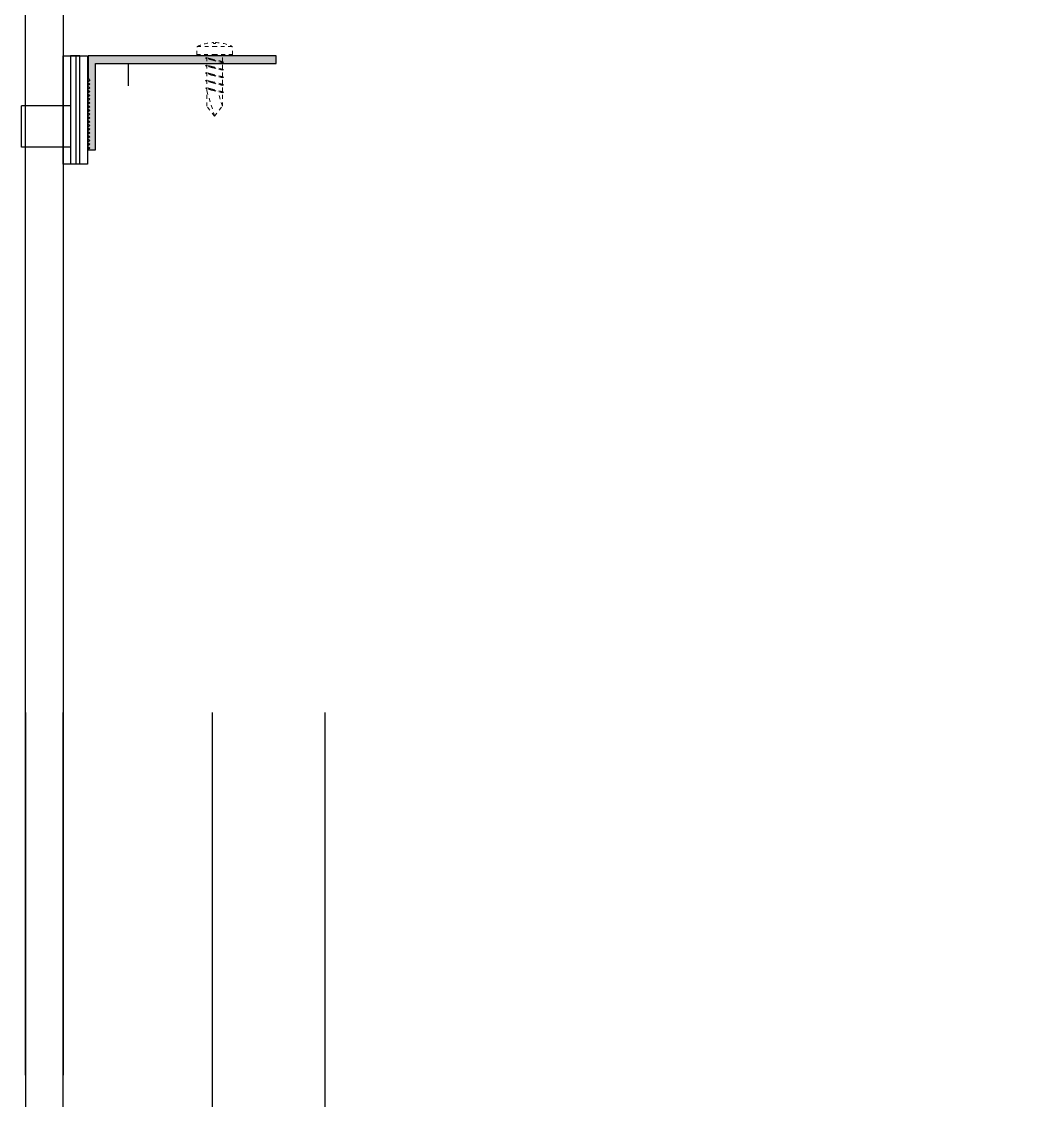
# Model space of a CAD drawing. Header units: inches. Extents: x -772 to 6765, y -813 to 4093.
# Drawn here: x -73.73 to -47.07, y 0.67 to 29.35 of the extents above; entities that cross this region are included whole.
import ezdxf

# ---------------------------------------------------------------- set-up
doc = ezdxf.new("R2010")
doc.units = ezdxf.units.IN
doc.header["$MEASUREMENT"] = 0
doc.linetypes.add('HIDDEN2', pattern=[0.1875, 0.125, -0.0625])
for name, color, linetype in [('aksoy_aksesuar', 40, 'Continuous'), ('aksoy_block', 7, 'Continuous'), ('aksoy_detaytarama', 252, 'Continuous'), ('aksoy_fitil', 1, 'Continuous'), ('H_FAC_Giydirme', 100, 'Continuous'), ('H_FAC_Kaplama', 41, 'Continuous'), ('H_FAC_Metal', 181, 'Continuous')]:
    doc.layers.add(name, color=color, linetype=linetype)
doc.layers.add('aksoy_vida', color=8, linetype='Continuous', lineweight=0)
doc.layers.add('PROFIL', color=5, linetype='Continuous', lineweight=18)

# ---------------------------------------------------------------- blocks, each defined once
blk = doc.blocks.new('4.8x16 YSB muv')
at = {"layer": 'aksoy_vida', "linetype": 'HIDDEN2', "ltscale": 0.2}
for p, q in [((0.34, 4.77), (0, 4.68)), ((0, 4.68), (0, -4.68)), ((0.34, 4.77), (2.51, 4.64)), ((0.34, 4.77), (0.34, -0.02)), ((2.51, 4.64), (2.51, -0.02)), ((-16, -0.02), (-13.39, 2.06)), ((-13.39, 2.06), (0, 2.06)), ((-9.82, 2.06), (-9.74, 2.38)), ((-9.82, 2.06), (-9.39, 0.32)), ((-9.74, 2.38), (-9.5, 2.06)), ((-9.74, 2.38), (-9.25, 0.43)), ((-9.5, 2.06), (-9.12, 0.54)), ((-9.17, -0.55), (-9.39, 0.32)), ((-8.97, -0.71), (-9.25, 0.43)), ((-8.76, -0.88), (-9.12, 0.54)), ((-7.83, 2.06), (-7.75, 2.38)), ((-7.83, 2.06), (-7.39, 0.32)), ((-7.75, 2.38), (-7.51, 2.06)), ((-7.75, 2.38), (-7.26, 0.43)), ((-7.51, 2.06), (-7.12, 0.54)), ((-7.17, -0.55), (-7.39, 0.32)), ((-6.97, -0.71), (-7.26, 0.43)), ((-6.77, -0.88), (-7.12, 0.54)), ((-5.83, 2.06), (-5.75, 2.38)), ((-5.83, 2.06), (-5.39, 0.32)), ((-5.75, 2.38), (-5.51, 2.06)), ((-5.75, 2.38), (-5.26, 0.43)), ((-5.51, 2.06), (-5.12, 0.54)), ((-5.17, -0.55), (-5.39, 0.32)), ((-4.97, -0.71), (-5.26, 0.43)), ((-4.77, -0.88), (-5.12, 0.54)), ((-3.83, 2.06), (-3.75, 2.38)), ((-3.83, 2.06), (-3.39, 0.32)), ((-3.75, 2.38), (-3.51, 2.06)), ((-3.75, 2.38), (-3.26, 0.43)), ((-3.51, 2.06), (-3.12, 0.54)), ((-3.17, -0.55), (-3.39, 0.32)), ((-2.97, -0.71), (-3.26, 0.43)), ((-2.77, -0.88), (-3.12, 0.54)), ((-1.83, 2.06), (-1.75, 2.38)), ((-1.83, 2.06), (-1.39, 0.32)), ((-1.75, 2.38), (-1.51, 2.06)), ((-1.75, 2.38), (-1.26, 0.43)), ((-1.51, 2.06), (-1.12, 0.54)), ((-1.17, -0.55), (-1.39, 0.32)), ((-0.97, -0.71), (-1.26, 0.43)), ((-0.77, -0.88), (-1.12, 0.54)), ((3.27, 0.25), (3.27, -0.02)), ((3.27, 0.25), (3.55, 0.25)), ((-16, -0.02), (-13.39, -2.11)), ((-13.39, -2.11), (0, -2.11)), ((-9.17, -0.55), (-8.78, -2.11)), ((-8.97, -0.71), (-8.54, -2.42)), ((-8.78, -2.11), (-8.54, -2.42)), ((-8.76, -0.88), (-8.45, -2.11)), ((-8.76, -0.88), (-8.76, -0.88)), ((-8.54, -2.42), (-8.45, -2.11)), ((-7.17, -0.55), (-6.78, -2.11)), ((-6.97, -0.71), (-6.54, -2.42)), ((-6.78, -2.11), (-6.54, -2.42)), ((-6.77, -0.88), (-6.46, -2.11)), ((-6.77, -0.88), (-6.77, -0.88)), ((-6.54, -2.42), (-6.46, -2.11)), ((-5.17, -0.55), (-4.78, -2.11)), ((-4.97, -0.71), (-4.54, -2.42)), ((-4.78, -2.11), (-4.54, -2.42)), ((-4.77, -0.88), (-4.46, -2.11)), ((-4.77, -0.88), (-4.77, -0.88)), ((-4.54, -2.42), (-4.46, -2.11)), ((-3.17, -0.55), (-2.78, -2.11)), ((-2.97, -0.71), (-2.54, -2.42)), ((-2.78, -2.11), (-2.54, -2.42)), ((-2.77, -0.88), (-2.46, -2.11)), ((-2.77, -0.88), (-2.77, -0.88)), ((-2.54, -2.42), (-2.46, -2.11)), ((-1.17, -0.55), (-0.78, -2.11)), ((-0.97, -0.71), (-0.54, -2.42)), ((-0.78, -2.11), (-0.54, -2.42)), ((-0.77, -0.88), (-0.46, -2.11)), ((-0.77, -0.88), (-0.77, -0.88)), ((-0.54, -2.42), (-0.46, -2.11)), ((0.34, -4.77), (0.34, -0.02)), ((2.51, -4.64), (2.51, -0.02)), ((3.27, -0.3), (3.27, -0.02)), ((3.27, -0.3), (3.55, -0.3)), ((0.34, -4.77), (0, -4.68)), ((0.34, -4.77), (2.51, -4.64))]:
    blk.add_line(p, q, dxfattribs=at)
for points in [[(-13.39, 2.06), (-9.53, 0.87)], [(-16, -0.02), (-9.22, -2.11)]]:
    blk.add_lwpolyline(points, dxfattribs=at)
for centre, radius, start, end in [((-7.84, -0.1), 11.39, 1.7765, 24.5785), ((-7.62, 0.05), 11.16, 335.1723, 358.2024)]:
    blk.add_arc(centre, radius, start, end, dxfattribs=at)
blk = doc.blocks.new('LP01(25X50)')
at = {"layer": 'aksoy_detaytarama', "lineweight": 5}
h = blk.add_hatch(color=256, dxfattribs=at)
h.dxf.hatch_style = 1
h.paths.add_polyline_path([(17.93, -11.42), (17.93, -9.3), (-5.07, -9.3), (-5.07, 38.7), (-7.07, 38.7), (-7.07, -11.3), (-1.07, -11.3), (-0.57, -10.8), (-0.07, -11.42), (0.43, -10.8), (0.93, -11.42), (1.43, -10.8), (1.93, -11.42), (2.43, -10.8), (2.93, -11.42), (3.43, -10.8), (3.93, -11.42), (4.43, -10.8), (4.93, -11.42), (5.43, -10.8), (5.93, -11.42), (6.43, -10.8), (6.93, -11.42), (7.43, -10.8), (7.93, -11.42), (8.43, -10.8), (8.93, -11.42), (9.43, -10.8), (9.93, -11.42), (10.43, -10.8), (10.93, -11.42), (11.43, -10.8), (11.93, -11.42), (12.43, -10.8), (12.93, -11.42), (13.43, -10.8), (13.93, -11.42), (14.43, -10.8), (14.93, -11.42), (15.43, -10.8), (15.93, -11.42), (16.43, -10.8), (16.93, -11.42), (17.43, -10.8)])
at = {"layer": 'H_FAC_Giydirme', "lineweight": 30}
blk.add_lwpolyline([(17.93, -11.42), (17.93, -9.3), (-5.07, -9.3), (-5.07, 38.7), (-7.07, 38.7), (-7.07, -11.3), (-1.07, -11.3), (-0.57, -10.8), (-0.07, -11.42), (0.43, -10.8), (0.93, -11.42), (1.43, -10.8), (1.93, -11.42), (2.43, -10.8), (2.93, -11.42), (3.43, -10.8), (3.93, -11.42), (4.43, -10.8), (4.93, -11.42), (5.43, -10.8), (5.93, -11.42), (6.43, -10.8), (6.93, -11.42), (7.43, -10.8), (7.93, -11.42), (8.43, -10.8), (8.93, -11.42), (9.43, -10.8), (9.93, -11.42), (10.43, -10.8), (10.93, -11.42), (11.43, -10.8), (11.93, -11.42), (12.43, -10.8), (12.93, -11.42), (13.43, -10.8), (13.93, -11.42), (14.43, -10.8), (14.93, -11.42), (15.43, -10.8), (15.93, -11.42), (16.43, -10.8), (16.93, -11.42), (17.43, -10.8), (17.93, -11.42)], dxfattribs=at)
blk = doc.blocks.new('K03 kilps pl')
at = {"layer": 'aksoy_aksesuar'}
for p, q in [((1216.55, 3568.41), (1187.74, 3568.41)), ((1216.55, 3569.41), (1216.55, 3566.91)), ((1201.05, 3566.91), (1201.05, 3553.91)), ((1212.05, 3566.91), (1212.05, 3553.91)), ((1212.05, 3554.91), (1201.05, 3554.91)), ((1212.05, 3553.91), (1201.05, 3553.91))]:
    blk.add_line(p, q, dxfattribs=at)
blk.add_lwpolyline([(1216.55, 3569.41), (1187.74, 3569.41), (1187.74, 3566.91), (1216.55, 3566.91)], dxfattribs=at)
at = {"layer": 'aksoy_fitil'}
blk.add_lwpolyline([(1187.74, 3571.47), (1216.55, 3571.47), (1216.55, 3564.97), (1187.74, 3564.97)], close=True, dxfattribs=at)
blk = doc.blocks.new('dt-p108a')
at = {"layer": 'H_FAC_Kaplama', "ltscale": 0.2}
blk.add_lwpolyline([(-543.75, -266.26), (-29, -266.26, 0.414214), (-28, -265.26), (-28, -256.26), (-543.75, -256.26)], format="xyb", dxfattribs=at)
at = {"layer": 'H_FAC_Metal', "ltscale": 0.1}
blk.add_line((-274.75, -239), (-280.75, -239), dxfattribs=at)
blk.add_line((-274.75, -239), (-280.75, -239), dxfattribs=at)
at = {"layer": 'H_FAC_Metal', "ltscale": 0.1, "const_width": 0.0001}
for points in [[(-274.75, -239), (-274.75, 50), (-324.75, 50)], [(-280.75, -239), (-280.75, 44), (-324.75, 44)]]:
    blk.add_lwpolyline(points, dxfattribs=at)
at = {"layer": 'aksoy_block', "lineweight": 5, "xscale": -1}
blk.add_blockref('LP01(25X50)', (-279.82, -238.34), dxfattribs=at)
at = {"layer": 'aksoy_block'}
blk.add_blockref('4.8x16 YSB muv', (-272.75, -215.99), dxfattribs=at)
at = {"layer": 'PROFIL', "xscale": -1}
blk.add_blockref('K03 kilps pl', (915, -3821.23), dxfattribs=at)
blk = doc.blocks.new('dt-p201o')
at = {"layer": 'H_FAC_Kaplama', "ltscale": 0.2}
blk.add_lwpolyline([(-178.52, -242.19), (21.87, -242.19, 0.414214), (22.87, -241.19), (22.87, -232.19), (-178.52, -232.19)], format="xyb", dxfattribs=at)
at = {"layer": 'H_FAC_Metal'}
blk.add_lwpolyline([(-178.52, -192.57), (5.87, -192.57), (5.87, -162.57), (-178.52, -162.57)], dxfattribs=at)

msp = doc.modelspace()

# ---------------------------------------------------------------- block references
at = {"layer": 'aksoy_block', "lineweight": 5, "xscale": -0.1, "yscale": 0.1, "zscale": 0.1, "rotation": 270}
msp.add_blockref('dt-p108a', (-47.001, 55.711), dxfattribs=at)
at = {"layer": 'aksoy_block', "color": 2, "lineweight": 5, "xscale": 0.1, "yscale": 0.1, "zscale": 0.1, "rotation": 270}
msp.add_blockref('dt-p201o', (-49.407, -6.871), dxfattribs=at)

doc.saveas('drawing.dxf')
